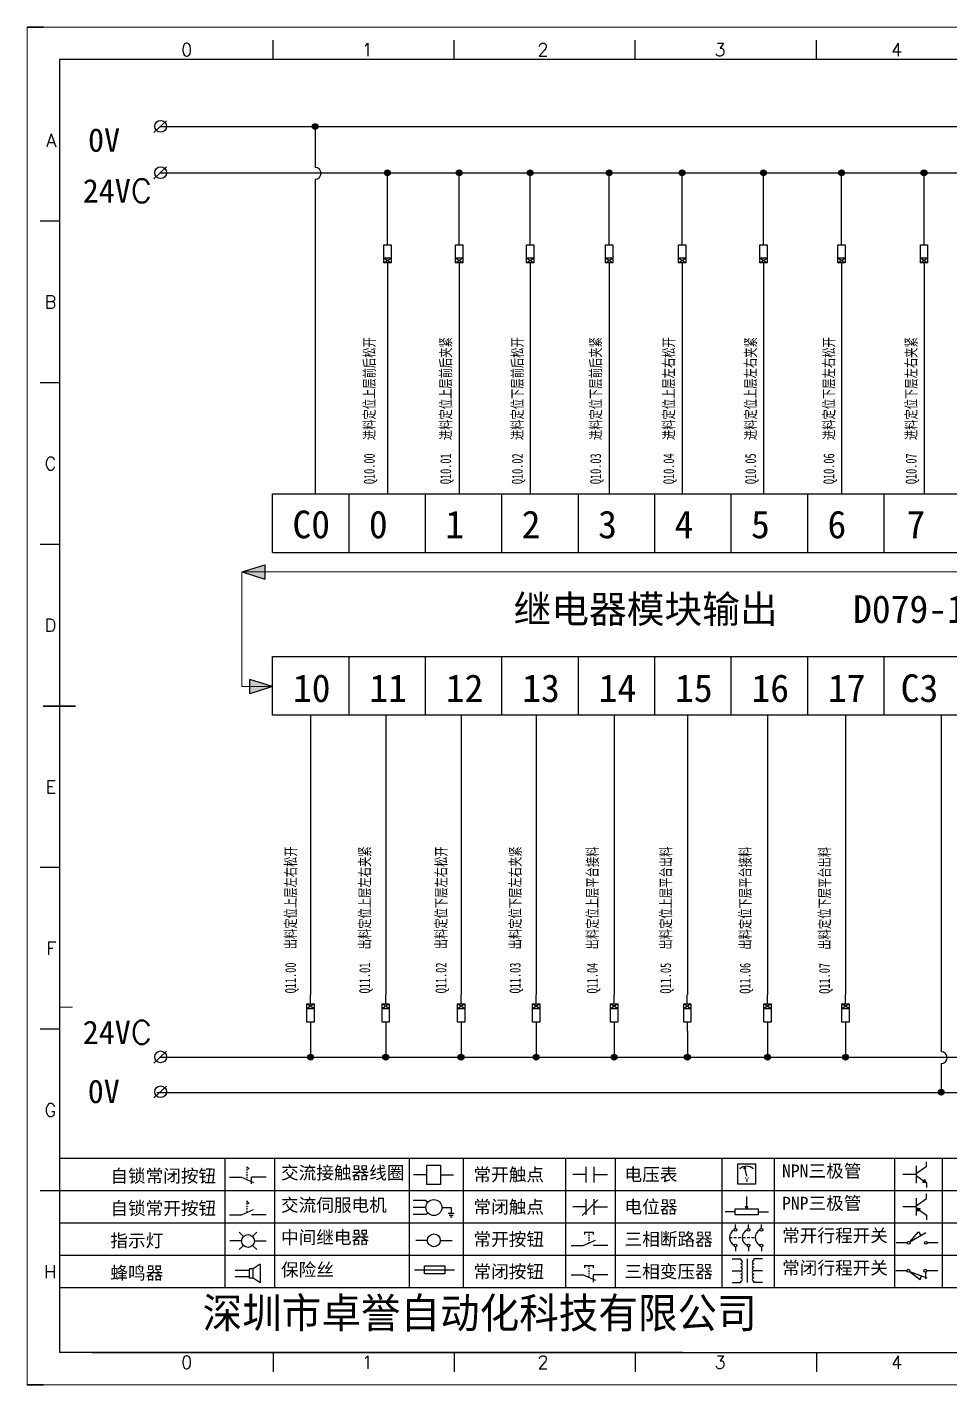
# Model space of a CAD drawing. Extents: x 38255 to 47052, y -6758 to -3353.
# Drawn here: x 39145.5 to 39302.5, y -5659.3 to -5428.3 of the extents above; entities that cross this region are included whole.
import ezdxf
from ezdxf.enums import TextEntityAlignment as Align

# ---------------------------------------------------------------- set-up
doc = ezdxf.new("R2010")
doc.units = 0
doc.header["$MEASUREMENT"] = 0
doc.layers.add('AE_BOR', color=1, linetype='Continuous')
doc.layers.add('frame', color=7, linetype='Continuous', lineweight=15)
doc.styles.add('WD', font='romans.shx', dxfattribs={"bigfont": 'gbcbig.shx'})
doc.styles.add('宋', font='', dxfattribs={"width": 0.7})
doc.styles.add('工程字', font='')
doc.styles.add('汉字', font='')
doc.styles.get('宋').set_extended_font_data('SimSun')
doc.styles.get('工程字').set_extended_font_data('SimSun')
doc.styles.get('汉字').set_extended_font_data('新宋体')

# ---------------------------------------------------------------- blocks, each defined once
blk = doc.blocks.new('电磁阀线圈')
at = {"linetype": 'ByBlock'}
for p, q in [((-1854.61, -796.54), (-1856.17, -796.54)), ((-1854.61, -795.92), (-1853.75, -797.16)), ((-1853.75, -795.92), (-1854.61, -797.16)), ((-1853.75, -795.92), (-1853.75, -797.16)), ((-1851.53, -796.54), (-1849.97, -796.54))]:
    blk.add_line(p, q, dxfattribs=at)
blk.add_lwpolyline([(-1854.61, -795.92), (-1851.53, -795.92), (-1851.53, -797.16), (-1854.61, -797.16)], close=True, dxfattribs=at)
blk = doc.blocks.new('*U34')
at = {"linetype": 'ByBlock'}
for p, q in [((-1909.23, -780.45), (-1909.23, -780.67)), ((-1909.23, -780.45), (-1908.92, -780.84)), ((-1909.23, -780.84), (-1909.23, -781.05)), ((-1911.92, -782.07), (-1910.06, -782.07)), ((-1910.06, -782.07), (-1908.18, -782.88)), ((-1909.23, -781.23), (-1909.23, -781.44)), ((-1909.23, -781.61), (-1909.23, -781.83)), ((-1909.23, -782), (-1909.23, -782.21)), ((-1909.23, -782.38), (-1909.23, -782.43)), ((-1908.52, -783.07), (-1908.52, -782.07)), ((-1906.25, -782.07), (-1908.52, -782.07))]:
    blk.add_line(p, q, dxfattribs=at)
blk = doc.blocks.new('*U36')
at = {"linetype": 'ByBlock'}
for p, q in [((-1908.88, -791.17), (-1909.23, -790.71)), ((-1909.23, -790.71), (-1909.23, -790.92)), ((-1909.23, -791.09), (-1909.23, -791.31)), ((-1909.23, -791.48), (-1909.23, -791.69)), ((-1911.92, -792.89), (-1910.06, -792.89)), ((-1910.06, -792.89), (-1908.18, -792.08)), ((-1909.23, -791.86), (-1909.23, -792.08)), ((-1909.23, -792.25), (-1909.23, -792.47)), ((-1906.25, -792.89), (-1908.52, -792.89))]:
    blk.add_line(p, q, dxfattribs=at)
blk = doc.blocks.new('蜂鸣器')
at = {"linetype": 'ByBlock'}
for p, q in [((-1907.17, -795.53), (-1908.25, -796.26)), ((-1907.17, -795.53), (-1907.17, -798.41)), ((-1908.8, -796.48), (-1911.01, -796.48)), ((-1908.8, -797.46), (-1911.01, -797.46)), ((-1908.25, -796.26), (-1908.8, -796.26)), ((-1908.8, -797.68), (-1908.8, -796.26)), ((-1908.25, -797.68), (-1908.8, -797.68)), ((-1908.25, -797.68), (-1908.25, -796.26)), ((-1907.17, -798.41), (-1908.25, -797.68))]:
    blk.add_line(p, q, dxfattribs=at)
blk = doc.blocks.new('指示灯')
at = {"linetype": 'ByBlock'}
for p, q in [((-1854.25, -776.92), (-1856.06, -776.92)), ((-1854.62, -775.59), (-1853.97, -776.23)), ((-1851.9, -775.59), (-1852.54, -776.23)), ((-1852.26, -776.92), (-1850.45, -776.92)), ((-1854.62, -778.25), (-1853.97, -777.61)), ((-1851.9, -778.25), (-1852.54, -777.61))]:
    blk.add_line(p, q, dxfattribs=at)
blk.add_circle((-1853.26, -776.92), 0.992, dxfattribs=at)
blk = doc.blocks.new('交流接触器线圈')
at = {"linetype": 'ByBlock'}
for p, q in [((-1880.82, -781.77), (-1882.87, -781.77)), ((-1878.72, -781.77), (-1876.67, -781.77))]:
    blk.add_line(p, q, dxfattribs=at)
blk.add_lwpolyline([(-1880.82, -780.28), (-1878.72, -780.28), (-1878.72, -783.26), (-1880.82, -783.26)], close=True, dxfattribs=at)
blk = doc.blocks.new('交流伺服电机')
at = {"linetype": 'ByBlock'}
for p, q in [((-1880.97, -785.75), (-1882.94, -785.75)), ((-1880.97, -786.85), (-1882.94, -786.85)), ((-1880.97, -785.75), (-1880.65, -786.03)), ((-1878.49, -786.85), (-1877.07, -786.85)), ((-1877.07, -786.85), (-1877.07, -787.72)), ((-1880.97, -787.94), (-1882.94, -787.94)), ((-1880.97, -787.94), (-1880.65, -787.67)), ((-1877.54, -787.72), (-1876.59, -787.72)), ((-1877.38, -788.01), (-1876.75, -788.01)), ((-1877.23, -788.29), (-1876.9, -788.29))]:
    blk.add_line(p, q, dxfattribs=at)
blk.add_circle((-1879.73, -786.85), 1.24, dxfattribs=at)
blk = doc.blocks.new('中间继电器')
at = {"linetype": 'ByBlock'}
for p, q in [((-1880.72, -791.92), (-1882.54, -791.92)), ((-1878.74, -791.92), (-1876.92, -791.92))]:
    blk.add_line(p, q, dxfattribs=at)
blk.add_circle((-1879.73, -791.92), 0.992, dxfattribs=at)
blk = doc.blocks.new('保险丝')
at = {"linetype": 'ByBlock'}
blk.add_line((-1882.72, -796.49), (-1876.55, -796.49), dxfattribs=at)
blk.add_lwpolyline([(-1881.2, -795.86), (-1878.06, -795.86), (-1878.06, -797.12), (-1881.2, -797.12)], close=True, dxfattribs=at)
blk = doc.blocks.new('常开按钮')
at = {"linetype": 'ByBlock'}
for p, q in [((-1910.06, -787.73), (-1908.18, -786.93)), ((-1909.9, -785.68), (-1908.56, -785.68)), ((-1909.9, -785.68), (-1909.9, -786.07)), ((-1909.23, -785.68), (-1909.23, -785.89)), ((-1909.23, -786.06), (-1909.23, -786.28)), ((-1909.23, -786.45), (-1909.23, -786.67)), ((-1909.23, -786.84), (-1909.23, -787.05)), ((-1909.23, -787.22), (-1909.23, -787.38)), ((-1908.56, -785.68), (-1908.56, -786.07)), ((-1911.92, -787.73), (-1910.06, -787.73)), ((-1906.25, -787.73), (-1908.52, -787.73))]:
    blk.add_line(p, q, dxfattribs=at)
blk = doc.blocks.new('常开触点')
at = {"linetype": 'ByBlock'}
for p, q in [((-1853.82, -782.99), (-1853.82, -780.56)), ((-1852.6, -782.99), (-1852.6, -780.56)), ((-1853.82, -781.77), (-1855.88, -781.77)), ((-1852.6, -781.77), (-1850.55, -781.77))]:
    blk.add_line(p, q, dxfattribs=at)
blk = doc.blocks.new('常闭触点')
at = {"linetype": 'ByBlock'}
for p, q in [((-1853.82, -786.77), (-1855.88, -786.77)), ((-1852.01, -785.66), (-1854.43, -788.1)), ((-1853.82, -787.99), (-1853.82, -785.56)), ((-1852.6, -787.99), (-1852.6, -785.56)), ((-1852.6, -786.77), (-1850.55, -786.77))]:
    blk.add_line(p, q, dxfattribs=at)
blk = doc.blocks.new('常闭按钮')
at = {"linetype": 'ByBlock'}
for p, q in [((-1854.11, -790.83), (-1852.77, -790.83)), ((-1854.11, -790.83), (-1854.11, -791.22)), ((-1853.44, -790.83), (-1853.44, -791.04)), ((-1853.44, -791.21), (-1853.44, -791.43)), ((-1853.44, -791.6), (-1853.44, -791.82)), ((-1852.77, -790.83), (-1852.77, -791.22)), ((-1856.13, -792.28), (-1854.28, -792.28)), ((-1854.28, -792.28), (-1852.4, -793.09)), ((-1853.44, -791.99), (-1853.44, -792.2)), ((-1853.44, -792.37), (-1853.44, -792.53)), ((-1850.47, -792.28), (-1852.73, -792.28)), ((-1852.73, -792.28), (-1852.73, -793.43))]:
    blk.add_line(p, q, dxfattribs=at)
blk = doc.blocks.new('电压表')
at = {"linetype": 'ByBlock'}
for p, q in [((-1814.84, -780.75), (-1814.91, -781.13)), ((-1814.6, -781.05), (-1814.91, -781.13)), ((-1814.84, -780.75), (-1814.46, -782.26)), ((-1814.84, -780.75), (-1814.6, -781.05))]:
    blk.add_line(p, q, dxfattribs=at)
blk.add_lwpolyline([(-1815.84, -780.34), (-1813.07, -780.34), (-1813.07, -783.49), (-1815.84, -783.49)], close=True, dxfattribs=at)
blk.add_arc((-1814.46, -782.26), 1.56, 46.8313, 133.1687, dxfattribs=at)
at = {"linetype": 'ByBlock', "insert": (-1814.7, -782.39), "char_height": 0.75, "width": 0.6768, "attachment_point": 1}
blk.add_mtext('V', dxfattribs=at)
blk = doc.blocks.new('电位器')
at = {"linetype": 'ByBlock'}
for p, q in [((-1814.45, -787.3), (-1814.45, -785.39)), ((-1814.45, -787.3), (-1814.62, -786.96)), ((-1814.62, -786.96), (-1814.27, -786.96)), ((-1814.45, -787.3), (-1814.27, -786.96)), ((-1816.21, -787.75), (-1817.79, -787.75)), ((-1812.68, -787.75), (-1811.1, -787.75))]:
    blk.add_line(p, q, dxfattribs=at)
blk.add_lwpolyline([(-1816.21, -787.3), (-1812.68, -787.3), (-1812.68, -788.2), (-1816.21, -788.2)], close=True, dxfattribs=at)
blk = doc.blocks.new('三相断路器')
at = {"linetype": 'ByBlock'}
for p, q in [((-1816.17, -790.33), (-1816.17, -789.7)), ((-1814.17, -790.33), (-1814.17, -789.7)), ((-1812.18, -790.33), (-1812.18, -789.7)), ((-1817.14, -791.74), (-1816.72, -791.74)), ((-1816.45, -791.74), (-1816.03, -791.74)), ((-1816.17, -793.19), (-1816.17, -793.83)), ((-1815.76, -791.74), (-1815.34, -791.74)), ((-1815.07, -791.74), (-1814.65, -791.74)), ((-1814.38, -791.74), (-1813.96, -791.74)), ((-1814.17, -793.19), (-1814.17, -793.83)), ((-1813.69, -791.74), (-1813.27, -791.74)), ((-1812.18, -793.19), (-1812.18, -793.83))]:
    blk.add_line(p, q, dxfattribs=at)
for centre in [(-1816.17, -790.55), (-1814.17, -790.55), (-1812.18, -790.55), (-1816.17, -792.98), (-1814.17, -792.98), (-1812.18, -792.98)]:
    blk.add_circle(centre, 0.219, dxfattribs=at)
for centre in [(-1815.81, -791.74), (-1813.82, -791.74), (-1811.83, -791.74)]:
    blk.add_arc(centre, 1.32, 115.5791, 244.4209, dxfattribs=at)
blk = doc.blocks.new('三相变压器')
at = {"linetype": 'ByBlock'}
for p, q in [((-1816.69, -795.03), (-1815.37, -795.03)), ((-1815.37, -795.03), (-1815.37, -795.24)), ((-1814.34, -798.7), (-1814.34, -795.04)), ((-1812, -795.03), (-1813.32, -795.03)), ((-1813.32, -795.03), (-1813.32, -795.24)), ((-1816.69, -796.87), (-1815.37, -796.87)), ((-1812, -796.87), (-1813.32, -796.87)), ((-1816.69, -798.71), (-1815.37, -798.71)), ((-1815.37, -798.71), (-1815.37, -798.5)), ((-1813.32, -798.71), (-1813.32, -798.5)), ((-1812, -798.71), (-1813.32, -798.71))]:
    blk.add_line(p, q, dxfattribs=at)
for centre, start, end in [((-1815.37, -795.51), 270, 90), ((-1815.37, -796.06), 270, 90), ((-1813.32, -795.51), 90, 270), ((-1813.32, -796.06), 90, 270), ((-1815.37, -796.6), 270, 90), ((-1815.37, -797.14), 270, 90), ((-1815.37, -797.68), 270, 90), ((-1815.37, -798.23), 270, 90), ((-1813.32, -796.6), 90, 270), ((-1813.32, -797.14), 90, 270), ((-1813.32, -797.68), 90, 270), ((-1813.32, -798.23), 90, 270)]:
    blk.add_arc(centre, 0.271, start, end, dxfattribs=at)
blk = doc.blocks.new('NPN三极管')
at = {"linetype": 'ByBlock'}
for p, q in [((-1785.73, -780.61), (-1785.73, -783.32)), ((-1785.73, -781.82), (-1784.15, -780.66)), ((-1784.15, -780.66), (-1784.15, -779.98)), ((-1785.73, -781.97), (-1787.81, -781.97)), ((-1785.73, -782.11), (-1784.15, -783.27)), ((-1784.41, -782.73), (-1784.74, -783.18)), ((-1784.15, -783.27), (-1784.74, -783.18)), ((-1784.15, -783.27), (-1784.41, -782.73)), ((-1784.15, -783.27), (-1784.15, -783.96))]:
    blk.add_line(p, q, dxfattribs=at)
blk = doc.blocks.new('PNP三极管')
at = {"linetype": 'ByBlock'}
for p, q in [((-1784.9, -785.38), (-1784.9, -788.09)), ((-1783.32, -785.43), (-1783.32, -784.75)), ((-1784.9, -786.74), (-1786.98, -786.74)), ((-1784.9, -786.59), (-1783.32, -785.43)), ((-1784.9, -786.88), (-1783.32, -788.04)), ((-1784.9, -786.88), (-1784.31, -786.97)), ((-1784.9, -786.88), (-1784.64, -787.42)), ((-1784.31, -786.97), (-1784.64, -787.42)), ((-1783.32, -788.04), (-1783.32, -788.73))]:
    blk.add_line(p, q, dxfattribs=at)
blk = doc.blocks.new('常开行程开关')
at = {"linetype": 'ByBlock'}
for p, q in [((-1785.89, -792.17), (-1784.52, -790.62)), ((-1785.89, -792.17), (-1783.43, -790.72)), ((-1784.52, -790.62), (-1784.19, -791.17)), ((-1786.29, -792.3), (-1788.01, -792.3)), ((-1781.48, -792.3), (-1783.21, -792.3))]:
    blk.add_line(p, q, dxfattribs=at)
for centre in [(-1786.07, -792.3), (-1783.42, -792.3)]:
    blk.add_circle(centre, 0.219, dxfattribs=at)
blk = doc.blocks.new('常闭行程开关')
at = {"linetype": 'ByBlock'}
for p, q in [((-1786.34, -796.62), (-1788.07, -796.62)), ((-1785.93, -796.72), (-1783.25, -797.7)), ((-1785.93, -796.72), (-1784.3, -798)), ((-1784.3, -798), (-1784.08, -797.4)), ((-1783.48, -796.84), (-1783.48, -797.85)), ((-1781.54, -796.62), (-1783.26, -796.62))]:
    blk.add_line(p, q, dxfattribs=at)
for centre in [(-1786.12, -796.62), (-1783.48, -796.62)]:
    blk.add_circle(centre, 0.219, dxfattribs=at)
blk = doc.blocks.new('电控横A4')
for p, q in [((292, -5), (5, -5)), ((5, -5), (5, -205)), ((10.03, -205), (289.53, -205)), ((130.8, -205), (190.75, -205))]:
    blk.add_line(p, q)
at = {"lineweight": 9, "ltscale": 0.1}
for p, q in [((5, -151.57), (7, -151.57)), ((101.34, -205), (130.8, -205)), ((129.44, -205), (129.44, -205)), ((129.44, -205), (129.44, -205)), ((129.44, -205), (129.44, -205)), ((129.44, -205), (129.44, -205))]:
    blk.add_line(p, q, dxfattribs=at)
at = {"linetype": 'ByBlock'}
for p, q in [((292, -175), (5, -175)), ((292, -180), (5, -180)), ((292, -185), (5, -185)), ((292, -190), (5, -190)), ((292, -195), (5, -195))]:
    blk.add_line(p, q, dxfattribs=at)
at = {"color": 0, "lineweight": -2}
for p, q in [((30.58, -175), (30.58, -195)), ((38.26, -175), (38.26, -195)), ((59.05, -175), (59.05, -195)), ((67.4, -175), (67.4, -195)), ((83.26, -175), (83.26, -195)), ((90.91, -175), (90.91, -195)), ((107.4, -175), (107.4, -195)), ((115.5, -175), (115.5, -195)), ((134.12, -175), (134.12, -195)), ((141.48, -175), (141.48, -195))]:
    blk.add_line(p, q, dxfattribs=at)
at = {"color": 0, "ltscale": 2}
blk.add_line((101.34, -205), (5, -205), dxfattribs=at)
at = {"layer": 'AE_BOR', "lineweight": 30}
for p, q in [((2.53, 0), (0, 0)), ((0, -210), (2.53, -210))]:
    blk.add_line(p, q, dxfattribs=at)
at = {"layer": 'AE_BOR', "color": 1, "lineweight": 15}
for p, q in [((0, 0), (297, 0)), ((0, -210), (0, 0)), ((297, -210), (0, -210))]:
    blk.add_line(p, q, dxfattribs=at)
at = {"layer": 'AE_BOR'}
for p, q in [((38.03, -5), (38.03, -2)), ((66.03, -5), (66.03, -2)), ((94.03, -5), (94.03, -2)), ((122.03, -5), (122.03, -2)), ((5, -30), (2, -30)), ((5, -55), (2, -55)), ((5, -80), (2, -80)), ((5, -130), (2, -130)), ((5, -155), (2, -155)), ((5, -180), (2, -180)), ((38.03, -205), (38.03, -208)), ((66.03, -205), (66.03, -208)), ((94.03, -205), (94.03, -208)), ((122.03, -205), (122.03, -208))]:
    blk.add_line(p, q, dxfattribs=at)
at = {"layer": 'AE_BOR', "color": 2, "lineweight": 30}
blk.add_line((2.5, -105), (7.5, -105), dxfattribs=at)
at = {"linetype": 'ByBlock'}
for name, p in [('*U34', (1943.19, 604.18)), ('交流接触器线圈', (1942.62, 604.27)), ('常开触点', (1940.27, 604.3)), ('电压表', (1925.71, 604.52)), ('NPN三极管', (1923.2, 604.5)), ('PNP三极管', (1922.37, 604.27)), ('*U36', (1943.19, 609.18)), ('交流伺服电机', (1942.62, 604.27)), ('常闭触点', (1940.27, 604.3)), ('电位器', (1925.71, 604.52)), ('指示灯', (1887.41, 589.18)), ('中间继电器', (1942.62, 604.27)), ('常开按钮', (1996.06, 599.3)), ('三相断路器', (1925.71, 604.52)), ('常开行程开关', (1922.37, 604.27)), ('三相变压器', (1925.71, 604.52)), ('蜂鸣器', (1943.19, 604.18)), ('保险丝', (1942.62, 604.27)), ('常闭按钮', (1940.27, 599.3)), ('常闭行程开关', (1922.37, 604.27))]:
    blk.add_blockref(name, p, dxfattribs=at)
at = {"char_height": 2, "attachment_point": 1, "style": '汉字'}
for s, insert in [('{\\fKaiTi_GB2312|b0|i0|c134|p49;自锁常闭按钮}', (12.86, -176.69)), ('{\\fKaiTi_GB2312|b0|i0|c134|p49;交流接触器线圈}', (39.25, -176.19)), ('{\\fKaiTi_GB2312|b0|i0|c134|p49;常开触点}', (69.01, -176.48)), ('{\\fKaiTi_GB2312|b0|i0|c134|p49;电压表}', (92.37, -176.47)), ('{\\fKaiTi_GB2312|b0|i0|c134|p49;NPN三极管}', (116.73, -175.91)), ('{\\fKaiTi_GB2312|b0|i0|c134|p49;自锁常开按钮}', (12.86, -181.69)), ('{\\fKaiTi_GB2312|b0|i0|c134|p49;交流伺服电机}', (39.25, -181.19)), ('{\\fKaiTi_GB2312|b0|i0|c134|p49;常闭触点}', (69.01, -181.48)), ('{\\fKaiTi_GB2312|b0|i0|c134|p49;电位器}', (92.37, -181.47)), ('{\\fKaiTi_GB2312|b0|i0|c134|p49;PNP三极管}', (116.73, -180.91)), ('{\\fKaiTi_GB2312|b0|i0|c134|p49;指示灯}', (12.86, -186.69)), ('{\\fKaiTi_GB2312|b0|i0|c134|p49;中间继电器}', (39.25, -186.19)), ('{\\fKaiTi_GB2312|b0|i0|c134|p49;常开按钮}', (69.01, -186.48)), ('{\\fKaiTi_GB2312|b0|i0|c134|p49;三相断路器}', (92.37, -186.47)), ('{\\fKaiTi_GB2312|b0|i0|c134|p49;常开行程开关}', (116.73, -185.91)), ('{\\fKaiTi_GB2312|b0|i0|c134|p49;保险丝}', (39.25, -191.19)), ('{\\fKaiTi_GB2312|b0|i0|c134|p49;常闭行程开关}', (116.73, -190.91)), ('{\\fKaiTi_GB2312|b0|i0|c134|p49;蜂鸣器}', (12.86, -191.69)), ('{\\fKaiTi_GB2312|b0|i0|c134|p49;常闭按钮}', (69.01, -191.48)), ('{\\fKaiTi_GB2312|b0|i0|c134|p49;三相变压器}', (92.37, -191.47))]:
    blk.add_mtext(s, dxfattribs=dict(at, insert=insert))
at = {"color": 0, "lineweight": -2, "insert": (27.14, -196.53), "char_height": 4.7064, "width": 96.1138, "attachment_point": 1}
blk.add_mtext('深圳市卓誉自动化科技有限公司', dxfattribs=at)
at = {"layer": 'AE_BOR', "style": 'WD'}
for s, p in [('0', (24.67, -4.5)), ('1', (52.6, -4.5)), ('2', (79.75, -4.5)), ('3', (107.15, -4.5)), ('4', (134.45, -4.5)), ('0', (24.67, -207.5)), ('1', (52.6, -207.5)), ('2', (79.75, -207.5)), ('3', (107.15, -207.5)), ('4', (134.45, -207.5))]:
    blk.add_text(s, height=2, dxfattribs=at).set_placement(p, align=Align.CENTER)
for s, p in [('A', (4.5, -17.5)), ('B', (4.5, -42.5)), ('C', (4.5, -67.5)), ('D', (4.5, -92.5)), ('E', (4.5, -117.5)), ('F', (4.5, -142.5)), ('G', (4.5, -167.5)), ('H', (4.5, -192.5))]:
    blk.add_text(s, height=2, dxfattribs=at).set_placement(p, align=Align.MIDDLE_RIGHT)

msp = doc.modelspace()

# ---------------------------------------------------------------- hatches: boundary and pattern name
at = {"lineweight": -2}
h = msp.add_hatch(color=0, dxfattribs=at)
edge = h.paths.add_edge_path()
edge.add_arc((39194.52, -5445.197), 0.5, 0, 360)
h = msp.add_hatch(color=0, dxfattribs=at)
edge = h.paths.add_edge_path()
edge.add_arc((39206.801, -5453.085), 0.5, 0, 360)
h = msp.add_hatch(color=0, dxfattribs=at)
edge = h.paths.add_edge_path()
edge.add_arc((39219.026, -5453.085), 0.5, 0, 360)
h = msp.add_hatch(color=0, dxfattribs=at)
edge = h.paths.add_edge_path()
edge.add_arc((39231.087, -5453.085), 0.5, 0, 360)
h = msp.add_hatch(color=0, dxfattribs=at)
edge = h.paths.add_edge_path()
edge.add_arc((39244.534, -5453.085), 0.5, 0, 360)
h = msp.add_hatch(color=0, dxfattribs=at)
edge = h.paths.add_edge_path()
edge.add_arc((39256.922, -5453.085), 0.5, 0, 360)
h = msp.add_hatch(color=0, dxfattribs=at)
edge = h.paths.add_edge_path()
edge.add_arc((39270.776, -5453.085), 0.5, 0, 360)
h = msp.add_hatch(color=0, dxfattribs=at)
edge = h.paths.add_edge_path()
edge.add_arc((39284.06, -5453.085), 0.5, 0, 360)
h = msp.add_hatch(color=0, dxfattribs=at)
edge = h.paths.add_edge_path()
edge.add_arc((39298.077, -5453.085), 0.5, 0, 360)
for points in [[(39182.113, -5520.969), (39185.934, -5522.194), (39185.934, -5519.745)], [(39183.417, -5541.7), (39183.417, -5539.252), (39187.238, -5540.476)]]:
    msp.add_hatch(color=256).paths.add_polyline_path(points)
h = msp.add_hatch(color=0, dxfattribs=at)
edge = h.paths.add_edge_path()
edge.add_arc((39193.738, -5603.545), 0.5, 0, 360)
h = msp.add_hatch(color=0, dxfattribs=at)
edge = h.paths.add_edge_path()
edge.add_arc((39206.514, -5603.545), 0.5, 0, 360)
h = msp.add_hatch(color=0, dxfattribs=at)
edge = h.paths.add_edge_path()
edge.add_arc((39219.329, -5603.545), 0.5, 0, 360)
h = msp.add_hatch(color=0, dxfattribs=at)
edge = h.paths.add_edge_path()
edge.add_arc((39232.105, -5603.545), 0.5, 0, 360)
h = msp.add_hatch(color=0, dxfattribs=at)
edge = h.paths.add_edge_path()
edge.add_arc((39245.377, -5603.545), 0.5, 0, 360)
h = msp.add_hatch(color=0, dxfattribs=at)
edge = h.paths.add_edge_path()
edge.add_arc((39257.822, -5603.545), 0.5, 0, 360)
h = msp.add_hatch(color=0, dxfattribs=at)
edge = h.paths.add_edge_path()
edge.add_arc((39271.466, -5603.545), 0.5, 0, 360)
h = msp.add_hatch(color=0, dxfattribs=at)
edge = h.paths.add_edge_path()
edge.add_arc((39284.738, -5603.545), 0.5, 0, 360)
h = msp.add_hatch(color=0, dxfattribs=at)
edge = h.paths.add_edge_path()
edge.add_arc((39301.003, -5609.5), 0.5, 0, 360)

# ---------------------------------------------------------------- linework, layer by layer
at = {"color": 0, "lineweight": -2}
for p, q in [((39167.103, -5446.215), (39169.23, -5444.198)), ((39168.127, -5445.208), (39444.627, -5445.208)), ((39194.522, -5445.208), (39194.522, -5452.156)), ((39167.103, -5454.087), (39169.23, -5452.07)), ((39168.127, -5453.08), (39365.715, -5453.08)), ((39206.801, -5465.255), (39206.801, -5453.085)), ((39219.026, -5465.255), (39219.026, -5453.085)), ((39231.087, -5465.255), (39231.087, -5453.085)), ((39244.534, -5465.255), (39244.534, -5453.085)), ((39256.922, -5465.255), (39256.922, -5453.085)), ((39270.776, -5465.255), (39270.776, -5453.085)), ((39284.06, -5465.255), (39284.06, -5453.085)), ((39298.077, -5465.255), (39298.077, -5453.085)), ((39194.522, -5454.156), (39194.522, -5507.662)), ((39206.801, -5469.961), (39206.801, -5507.662)), ((39219.026, -5469.961), (39219.026, -5507.662)), ((39231.087, -5469.961), (39231.087, -5507.662)), ((39244.534, -5469.961), (39244.534, -5507.662)), ((39256.922, -5469.961), (39256.922, -5507.662)), ((39270.776, -5469.961), (39270.776, -5507.662)), ((39284.06, -5469.961), (39284.06, -5507.662)), ((39298.077, -5469.961), (39298.077, -5507.662)), ((39200.238, -5507.662), (39200.238, -5517.662)), ((39213.238, -5507.662), (39213.238, -5517.662)), ((39226.238, -5507.662), (39226.238, -5517.662)), ((39239.238, -5507.662), (39239.238, -5517.662)), ((39252.238, -5507.662), (39252.238, -5517.662)), ((39265.238, -5507.662), (39265.238, -5517.662)), ((39278.238, -5507.662), (39278.238, -5517.662)), ((39291.238, -5507.662), (39291.238, -5517.662)), ((39187.238, -5517.662), (39408.238, -5517.662)), ((39187.238, -5535.366), (39408.238, -5535.366)), ((39200.238, -5535.366), (39200.238, -5545.366)), ((39213.238, -5535.366), (39213.238, -5545.366)), ((39226.238, -5535.366), (39226.238, -5545.366)), ((39239.238, -5535.366), (39239.238, -5545.366)), ((39252.238, -5535.366), (39252.238, -5545.366)), ((39265.238, -5535.366), (39265.238, -5545.366)), ((39278.238, -5535.366), (39278.238, -5545.366)), ((39291.238, -5535.366), (39291.238, -5545.366)), ((39193.738, -5545.366), (39193.738, -5592.911)), ((39206.514, -5545.366), (39206.514, -5592.911)), ((39219.329, -5545.366), (39219.329, -5592.911)), ((39232.105, -5545.366), (39232.105, -5592.911)), ((39245.377, -5545.366), (39245.377, -5592.911)), ((39257.822, -5545.366), (39257.822, -5592.911)), ((39271.466, -5545.366), (39271.466, -5592.911)), ((39284.738, -5545.366), (39284.738, -5592.911)), ((39301.018, -5545.366), (39301.018, -5602.622)), ((39193.738, -5599.107), (39193.738, -5603.545)), ((39206.514, -5599.107), (39206.514, -5603.545)), ((39219.329, -5599.107), (39219.329, -5603.545)), ((39232.105, -5599.107), (39232.105, -5603.545)), ((39245.377, -5599.107), (39245.377, -5603.545)), ((39257.822, -5599.107), (39257.822, -5603.545)), ((39271.466, -5599.107), (39271.466, -5603.545)), ((39284.738, -5599.107), (39284.738, -5603.545)), ((39167.103, -5604.532), (39169.23, -5602.514)), ((39168.15, -5603.545), (39444.891, -5603.545)), ((39301.018, -5604.622), (39301.018, -5609.517)), ((39167.103, -5610.469), (39169.23, -5608.451)), ((39167.61, -5609.517), (39445.076, -5609.517))]:
    msp.add_line(p, q, dxfattribs=at)
for p, q in [((39182.113, -5520.969), (39185.934, -5519.745)), ((39185.934, -5519.745), (39185.934, -5522.194)), ((39182.113, -5520.969), (39185.934, -5522.194)), ((39183.417, -5541.7), (39183.417, -5539.252)), ((39187.238, -5540.476), (39183.417, -5539.252)), ((39187.238, -5540.476), (39183.417, -5541.7))]:
    msp.add_line(p, q)
for points in [[(39187.238, -5517.662), (39187.238, -5507.662), (39408.238, -5507.662), (39408.238, -5517.662)], [(39408.238, -5535.366), (39408.238, -5545.366), (39187.238, -5545.366), (39187.238, -5535.366)]]:
    msp.add_lwpolyline(points, dxfattribs=at)
for centre, radius in [((39168.23, -5445.165), 1), ((39194.52, -5445.197), 0.5), ((39168.23, -5453.038), 1), ((39206.801, -5453.085), 0.5), ((39219.026, -5453.085), 0.5), ((39231.087, -5453.085), 0.5), ((39244.534, -5453.085), 0.5), ((39256.922, -5453.085), 0.5), ((39270.776, -5453.085), 0.5), ((39284.06, -5453.085), 0.5), ((39298.077, -5453.085), 0.5), ((39168.23, -5603.482), 1), ((39193.738, -5603.545), 0.5), ((39206.514, -5603.545), 0.5), ((39219.329, -5603.545), 0.5), ((39232.105, -5603.545), 0.5), ((39245.377, -5603.545), 0.5), ((39257.822, -5603.545), 0.5), ((39271.466, -5603.545), 0.5), ((39284.738, -5603.545), 0.5), ((39168.23, -5609.419), 1), ((39301.003, -5609.5), 0.5)]:
    msp.add_circle(centre, radius, dxfattribs=at)
for centre in [(39194.522, -5453.156), (39301.018, -5603.622)]:
    msp.add_arc(centre, 1, 270, 90, dxfattribs=at)
at = {"layer": 'frame', "lineweight": 0}
for p, q in [((39417.1, -5520.93), (39182.05, -5520.93)), ((39182.05, -5520.93), (39182.05, -5540.476)), ((39182.05, -5540.476), (39187.238, -5540.476))]:
    msp.add_line(p, q, dxfattribs=at)

# ---------------------------------------------------------------- block references
at = {"xscale": 1.1, "yscale": 1.1, "zscale": 1.1}
msp.add_blockref('电控横A4', (39145.53, -5428.284), dxfattribs=at)
at = {"linetype": 'ByBlock'}
for p, rotation in [((38410.263, -3613.791), 89.99999999999999), ((38422.487, -3613.791), 89.99999999999999), ((38434.548, -3613.791), 89.99999999999999), ((38447.995, -3613.791), 89.99999999999999), ((38460.383, -3613.791), 89.99999999999999), ((38474.237, -3613.791), 89.99999999999999), ((38487.521, -3613.791), 89.99999999999999), ((38501.538, -3613.791), 89.99999999999999), ((39990.277, -7449.081), 269.9999999999999), ((40003.052, -7449.081), 269.9999999999999), ((40015.868, -7449.081), 269.9999999999999), ((40028.644, -7449.081), 269.9999999999999), ((40041.916, -7449.081), 269.9999999999999), ((40054.36, -7449.081), 269.9999999999999), ((40068.005, -7449.081), 269.9999999999999), ((40081.277, -7449.081), 269.9999999999999)]:
    msp.add_blockref('电磁阀线圈', p, dxfattribs=dict(at, rotation=rotation))

# ---------------------------------------------------------------- texts
at = {"color": 0, "lineweight": -2, "attachment_point": 1}
for s, insert, char_height, width in [('0V', (39155.889, -5445.488), 4, 14.27309), ('24V{\\Ftxt.shx|c1;C}', (39154.988, -5454.133), 4, 14.27309), ('C0', (39190.651, -5510.537), 4.7064, 7.20347), ('0', (39203.651, -5510.537), 4.706, 7.20347), ('1', (39216.651, -5510.537), 4.706, 7.20347), ('2', (39229.651, -5510.537), 4.706, 7.20347), ('3', (39242.651, -5510.537), 4.706, 7.20347), ('4', (39255.651, -5510.537), 4.706, 7.20347), ('5', (39268.651, -5510.537), 4.706, 7.20347), ('6', (39281.651, -5510.537), 4.706, 7.20347), ('7', (39295.094, -5510.537), 4.706, 7.20347), ('10', (39190.728, -5538.392), 4.7064, 7.20347), ('11', (39203.728, -5538.392), 4.7064, 7.20347), ('12', (39216.728, -5538.392), 4.7064, 7.20347), ('13', (39229.728, -5538.392), 4.7064, 7.20347), ('14', (39242.728, -5538.392), 4.7064, 7.20347), ('15', (39255.728, -5538.392), 4.7064, 7.20347), ('16', (39268.728, -5538.392), 4.7064, 7.20347), ('17', (39281.728, -5538.392), 4.7064, 7.20347), ('C3', (39294.107, -5538.392), 4.7064, 7.20347), ('24V{\\Ftxt.shx|c1;C}', (39154.988, -5597.312), 4, 14.27309), ('0V', (39155.839, -5607.351), 4, 14.27309)]:
    msp.add_mtext(s, dxfattribs=dict(at, insert=insert, char_height=char_height, width=width))
at = {"color": 0, "lineweight": -2, "char_height": 2, "width": 71.79445, "style": '宋'}
for s, insert, attachment_point, rotation in [('\\pxi-0.125,sm1,ql,t3.625;{\\f宋体|b0|i0|c134|p2;\\H0.916667x;\\C256;Q10.00^I进料定位上层前后松开^I\\P\\pi0,t3.625;\\H1x;^I}', (39202.805, -5505.791), 1, 90), ('\\pxi-0.125,sm1,ql,t3.625;{\\f宋体|b0|i0|c134|p2;\\H0.916667x;\\C256;Q10.01^I进料定位上层前后夹紧^I\\P\\pi0,t3.625;\\H1x;^I}', (39215.8, -5505.791), 1, 90), ('\\pxi-0.125,sm1,ql,t3.625;{\\f宋体|b0|i0|c134|p2;\\H0.916667x;\\C256;Q10.02^I进料定位下层前后松开^I\\P\\pi0,t3.625;\\H1x;^I}', (39227.987, -5505.791), 1, 90), ('\\pxi-0.125,sm1,ql,t3.625;{\\f宋体|b0|i0|c134|p2;\\H0.916667x;\\C256;Q10.03^I进料定位下层前后夹紧^I\\P\\pi0,t3.625;\\H1x;^I}', (39241.305, -5505.791), 1, 90), ('\\pxi-0.125,sm1,ql,t3.625;{\\f宋体|b0|i0|c134|p2;\\H0.916667x;\\C256;Q10.04^I进料定位上层左右松开^I\\P\\pi0,t3.625;\\H1x;^I}', (39253.743, -5505.791), 1, 90), ('\\pxi-0.125,sm1,ql,t3.625;{\\f宋体|b0|i0|c134|p2;\\H0.916667x;\\C256;Q10.05^I进料定位上层左右夹紧^I\\P\\pi0,t3.625;\\H1x;^I}', (39267.66, -5505.791), 1, 90), ('\\pxi-0.125,sm1,ql,t3.625;{\\f宋体|b0|i0|c134|p2;\\H0.916667x;\\C256;Q10.06^I进料定位下层左右松开^I\\P\\pi0,t3.625;\\H1x;^I}', (39280.978, -5505.791), 1, 90), ('\\pxi-0.125,sm1,ql,t3.625;{\\f宋体|b0|i0|c134|p2;\\H0.916667x;\\C256;Q10.07^I进料定位下层左右夹紧^I\\P\\pi0,t3.625;\\H1x;^I}', (39294.973, -5505.791), 1, 90), ('\\pxi-0.125,sm1,ql,t3.625;{\\f宋体|b0|i0|c134|p2;\\H0.916667x;\\C256;Q11.00^I出料定位上层左右松开^I', (39191.705, -5592.419), 7, 89.92894), ('\\pxi-0.125,sm1,ql,t3.625;{\\f宋体|b0|i0|c134|p2;\\H0.916667x;\\C256;Q11.01^I出料定位上层左右夹紧^I', (39204.314, -5592.434), 7, 89.92894), ('\\pxi-0.125,sm1,ql,t3.625;{\\f宋体|b0|i0|c134|p2;\\H0.916667x;\\C256;Q11.02^I出料定位下层左右松开^I', (39217.296, -5592.419), 7, 89.92894), ('\\pxi-0.125,sm1,ql,t3.625;{\\f宋体|b0|i0|c134|p2;\\H0.916667x;\\C256;Q11.03^I出料定位下层左右夹紧^I', (39229.905, -5592.434), 7, 89.92894), ('\\pxi-0.125,sm1,ql,t3.625;{\\f宋体|b0|i0|c134|p2;\\H0.916667x;\\C256;Q11.04^I出料定位上层平台接料^I', (39243.029, -5592.451), 7, 89.92894), ('\\pxi-0.125,sm1,ql,t3.625;{\\f宋体|b0|i0|c134|p2;\\H0.916667x;\\C256;Q11.05^I出料定位上层平台出料^I', (39255.509, -5592.466), 7, 89.92894), ('\\pxi-0.125,sm1,ql,t3.625;{\\f宋体|b0|i0|c134|p2;\\H0.916667x;\\C256;Q11.06^I出料定位下层平台接料^I', (39269.019, -5592.483), 7, 89.92894), ('\\pxi-0.125,sm1,ql,t3.625;{\\f宋体|b0|i0|c134|p2;\\H0.916667x;\\C256;Q11.07^I出料定位下层平台出料^I', (39282.529, -5592.5), 7, 89.92894)]:
    msp.add_mtext(s, dxfattribs=dict(at, insert=insert, attachment_point=attachment_point, rotation=rotation))
at = {"color": 0, "lineweight": -2, "insert": (39228.256, -5524.952), "char_height": 4.70644, "width": 155.72553, "attachment_point": 1, "style": '工程字'}
msp.add_mtext('继电器模块输出    D079-1   按箭头方向依次接线', dxfattribs=at)

doc.saveas('drawing.dxf')
